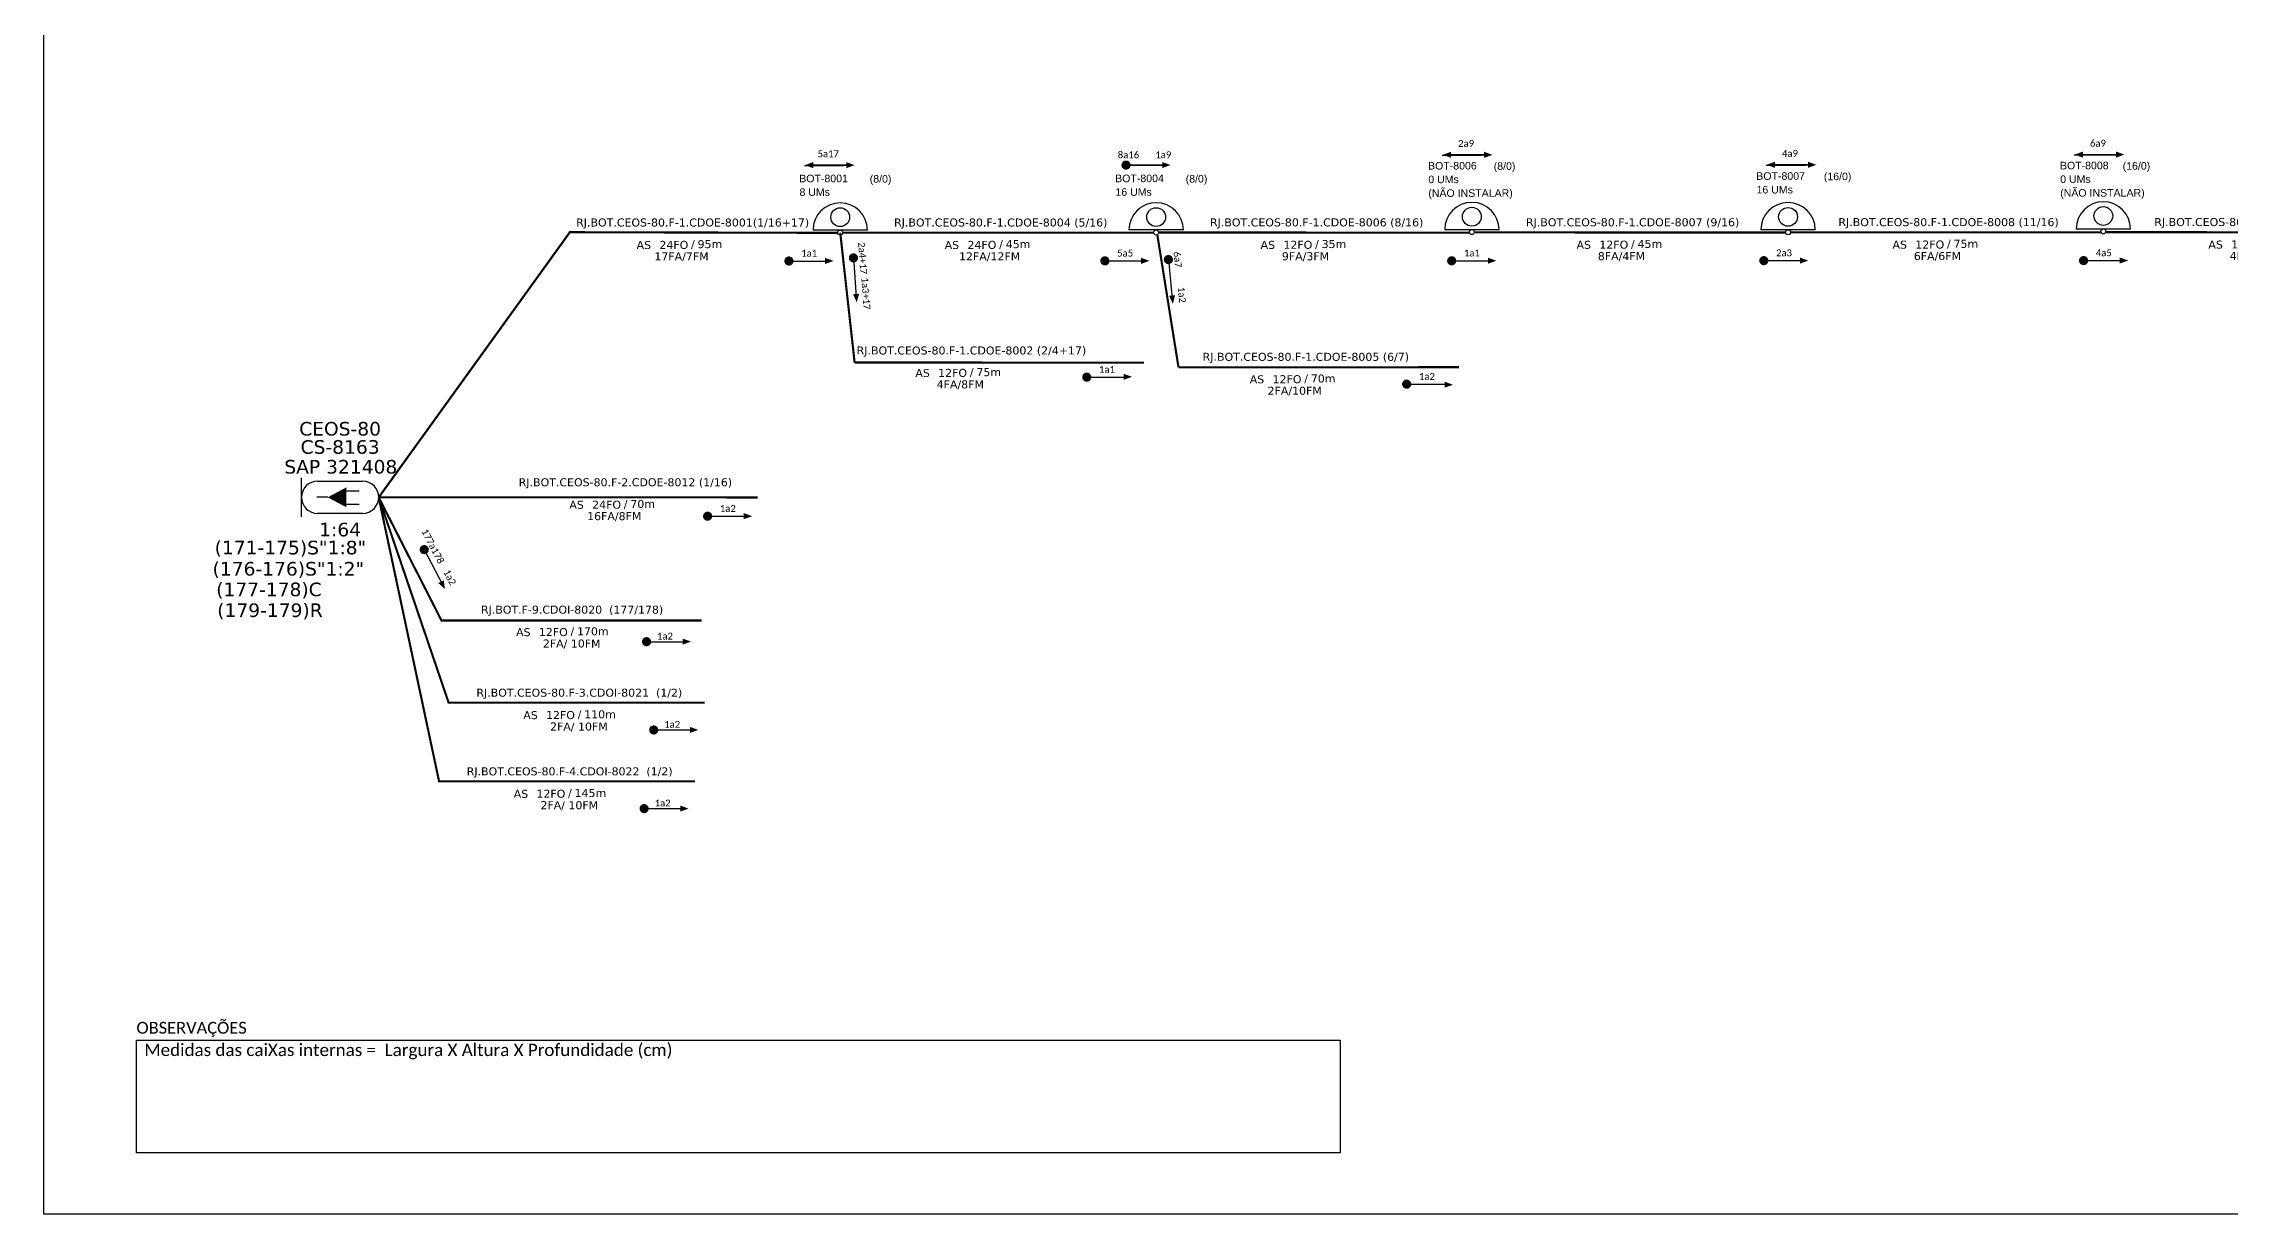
# Model space of a CAD drawing. Extents: x 0 to 841, y 0 to 594.
# Drawn here: x 0 to 555, y 0 to 297 of the extents above; entities that cross this region are included whole.
import ezdxf
from ezdxf.enums import TextEntityAlignment as Align

# ---------------------------------------------------------------- set-up
doc = ezdxf.new("R2010")
doc.units = 0
for name, color, linetype, lineweight in [("20.0-LEGENDA DOS CDO'S", 1, 'Continuous', 0), ('20.1-CDO_INTERIOR', 1, 'Continuous', 0), ('20.2-CDO_POSTE', 1, 'Continuous', 5), ('40.1-ETIQUETAS', 1, 'Continuous', 20)]:
    doc.layers.add(name, color=color, linetype=linetype, lineweight=lineweight)
for name, color, linetype in [('20.4-CEOS', 1, 'Continuous'), ('CAP a instalar', 1, 'Continuous'), ('CD a instalar', 1, 'Continuous'), ('label_cabos', 7, 'Continuous'), ('SETA', 7, 'Continuous'), ('texto', 255, 'Continuous')]:
    doc.layers.add(name, color=color, linetype=linetype)
doc.styles.add('ARIAL', font='arial.ttf')
doc.styles.add('siredit', font='verdana.ttf')
doc.styles.add('WMF-Calibri0', font='calibri.ttf')
doc.linetypes.add('FENCELINE1', pattern='A,0.25,-0.1,[133,ltypeshp.shx,S=0.1,R=0,X=-0.1,Y=0],-0.1,1', length=1.45)

# ---------------------------------------------------------------- blocks, each defined once
blk = doc.blocks.new('CDOI NI')
at = {"layer": 'CAP a instalar', "color": 252, "linetype": 'Continuous'}
blk.add_lwpolyline([(34185.32, 58977.88), (34198.4, 58977.88)], dxfattribs=at)
for centre, radius in [((34191.86, 58980.99), 2.26), ((34191.86, 58977.28), 0.606)]:
    blk.add_circle(centre, radius, dxfattribs=at)
blk.add_arc((34191.86, 58977.88), 6.54, 360, 180, dxfattribs=at)
blk = doc.blocks.new('*U130')
at = {"layer": '20.4-CEOS', "color": 7, "style": 'siredit'}
for tag, p in [('FIBRAS_SPLITTER', (0, 0)), ('FIBRAS_TOP_C', (0, -4.13)), ('RESERVA_FINAIS', (0, -5.46))]:
    blk.add_attdef(tag, p, '', height=1.01, dxfattribs=at)
for tag, p, flags in [('ID_ATIVIDADE', (0, -6.77), 3), ('FATOR', (0, -8.09), 1), ('QTDE', (0, -9.4), 1), ('FID', (0, -10.71), 1)]:
    blk.add_attdef(tag, p, '', height=1.01, dxfattribs=dict(at, flags=flags))
blk = doc.blocks.new('*U132')
at = {"layer": '20.4-CEOS', "color": 7, "style": 'siredit'}
blk.add_attdef('FIBRAS_SPLITTER', (0, 0), '', height=1.01, dxfattribs=at)
for tag, p, flags in [('ID_ATIVIDADE', (0, -1.48), 3), ('QTDE', (0, -4.11), 1), ('FATOR', (0, -2.79), 1), ('FID', (0, -5.42), 1)]:
    blk.add_attdef(tag, p, '', height=1.01, dxfattribs=dict(at, flags=flags))
blk = doc.blocks.new('ETIQUETA_RS5F')
at = {"layer": '40.1-ETIQUETAS', "color": 0, "style": 'siredit'}
blk.add_text('/', height=1.5, dxfattribs=at).set_placement((1.58, -1.95), align=Align.MIDDLE_RIGHT)
for tag, p in [('ETIQUETA_R_PRIMARIA', (1.21, 4.1)), ('ETIQUETA_R_SECUNDARIA', (1.21, 2.1)), ('F_ATIVAS/F_MORTAS', (1.14, -4.24))]:
    blk.add_attdef(tag, text='', height=1.5, dxfattribs=at).set_placement(p, align=Align.MIDDLE_CENTER)
for tag, p in [('TIPO_CABO', (-6.58, -2.12)), ('CAP_CABO', (0.4, -2.09))]:
    blk.add_attdef(tag, text='', height=1.5, dxfattribs=at).set_placement(p, align=Align.MIDDLE_RIGHT)
blk.add_attdef('METROS', text='', height=1.5, dxfattribs=at).set_placement((2.14, -1.95), align=Align.MIDDLE_LEFT)
for tag, p in [('FUSÃO_1', (0.85, -8.39)), ('FUSÃO_2', (0.85, -10.6)), ('FUSÃO_3', (0.85, -12.93)), ('FUSÃO_4', (0.85, -15.14)), ('FUSÃO_5', (0.85, -17.16))]:
    blk.add_attdef(tag, text='', height=1.5, dxfattribs=at).set_placement(p, align=Align.CENTER)
blk = doc.blocks.new('CDOE-TEXTO PADRÃO')
at = {"layer": "20.0-LEGENDA DOS CDO'S", "color": 0, "style": 'ARIAL'}
for tag, p in [('CDO_N', (0.49, 7.39)), ('CORDOALHA', (0.5, 4.33)), ('SAP', (0.51, 1.67)), ('SPLITER_1', (0.59, -0.91)), ('SPLITER_2', (0.6, -3.55)), ('(XX-XX_F)S', (0.54, -8.29)), ('(XX-XX_L)S', (0.55, -10.83)), ('UMS', (0.55, -13.15))]:
    blk.add_attdef(tag, p, '', height=1.7, rotation=0.118, dxfattribs=at)
blk.add_attdef('FIBRAS_UTILIZADAS', text='', height=1.7, rotation=0.118, dxfattribs=at).set_placement((19.77, 7.43), align=Align.CENTER)

msp = doc.modelspace()

# ---------------------------------------------------------------- linework, layer by layer
msp.add_lwpolyline([(0, 594), (841, 594), (841, 0), (0, 0)], close=True)
at = {"color": 7, "const_width": 1.16, "elevation": 1.16}
for points in [[(274.13, 266.21, 1), (275.29, 266.21, 1)], [(188.58, 241.87, 1), (189.74, 241.87, 1)], [(205.48, 243.23, 1), (205.56, 242.07, 1)], [(268.77, 241.9, 1), (269.93, 241.9, 1)], [(285.4, 242.81, 1), (285.52, 241.66, 1)], [(436.01, 241.96, 1), (437.17, 241.96, 1)], [(264.16, 212.39, 1), (265.32, 212.39, 1)], [(345.36, 210.61, 1), (346.52, 210.61, 1)]]:
    msp.add_lwpolyline(points, format="xyb", close=True, dxfattribs=at)
at = {"const_width": 1.16, "elevation": 1.16}
for points in [[(356.79, 241.93, 1), (357.95, 241.93, 1)], [(517.17, 241.98, 1), (518.33, 241.98, 1)], [(167.93, 177.12, 1), (169.09, 177.12, 1)], [(96.32, 169.15, 1), (96.86, 168.12, 1)], [(152.43, 145.28, 1), (153.59, 145.28, 1)], [(154.26, 122.88, 1), (155.41, 122.88, 1)], [(151.82, 102.92, 1), (152.98, 102.92, 1)]]:
    msp.add_lwpolyline(points, format="xyb", close=True, dxfattribs=at)
at = {"color": 0}
msp.add_lwpolyline([(23.56, 44.2), (329.09, 44.2), (329.09, 15.6), (23.56, 15.6)], close=True, dxfattribs=at)
at = {"layer": '20.4-CEOS', "color": 7}
for p, q in [((69.52, 185.98, 1.16), (80.95, 185.98, 1.16)), ((80.95, 177.83, 1.16), (69.52, 177.83, 1.16))]:
    msp.add_line(p, q, dxfattribs=at)
at = {"layer": '20.4-CEOS', "color": 7, "elevation": 1.16}
for points in [[(65.44, 177), (65.44, 186.82)], [(76.59, 183.53), (80.06, 183.53)], [(72.08, 181.91), (69.33, 181.91)], [(76.59, 180.14), (80.06, 180.14)]]:
    msp.add_lwpolyline(points, dxfattribs=at)
msp.add_lwpolyline([(72.08, 181.91, 0, 5.03, 0), (76.8, 181.91, 5.03, 5.03, 0)], format="xyseb", dxfattribs=at)
at = {"layer": '20.4-CEOS', "color": 7}
for centre, start, end in [((69.52, 181.91, 1.16), 90, 270), ((80.95, 181.91, 1.16), 270, 90)]:
    msp.add_arc(centre, 4.08, start, end, dxfattribs=at)
at = {"layer": 'CAP a instalar', "color": 7, "linetype": 'FENCELINE1', "ltscale": 5, "const_width": 0.542, "elevation": 1.16}
for points in [[(85.02, 181.89), (133.55, 249.18), (201.53, 249.01)], [(202.17, 249.07), (205.82, 216.11)], [(202.81, 249.07), (281.72, 249.04)], [(282.65, 248.53), (288.03, 214.9)], [(283, 249.1), (361.91, 249.07)], [(363.19, 249.13), (442.1, 249.1)], [(443.38, 249.15), (522.3, 249.13)], [(523.57, 249.18), (602.49, 249.15)], [(205.82, 216.11), (279.28, 216.09)], [(288.03, 214.9), (359.21, 214.92)], [(85.02, 181.91), (181.22, 181.88)]]:
    msp.add_lwpolyline(points, dxfattribs=at)
at = {"layer": 'CD a instalar', "color": 8, "linetype": 'FENCELINE1', "ltscale": 5, "const_width": 0.542, "elevation": 1.16}
for points in [[(167.02, 150.65), (100.97, 150.65), (85.02, 181.91)], [(167.76, 129.8), (102.78, 129.8), (85.02, 181.91)], [(165.32, 109.84), (100.35, 109.84), (85.02, 181.91)]]:
    msp.add_lwpolyline(points, dxfattribs=at)
at = {"layer": 'label_cabos', "color": 7}
for p, q in [((209.07, 249.71, 1.16), (195.26, 249.71, 1.16)), ((289.26, 249.74, 1.16), (275.45, 249.74, 1.16)), ((449.64, 249.79, 1.16), (435.83, 249.79, 1.16))]:
    msp.add_line(p, q, dxfattribs=at)
for centre, radius in [((202.17, 252.99, 1.16), 2.38), ((282.36, 253.02, 1.16), 2.38), ((442.74, 253.07, 1.16), 2.38), ((202.17, 249.07, 1.16), 0.639), ((282.36, 249.1, 1.16), 0.639), ((442.74, 249.15, 1.16), 0.639)]:
    msp.add_circle(centre, radius, dxfattribs=at)
for centre in [(202.17, 249.71, 1.16), (282.36, 249.74, 1.16), (442.74, 249.79, 1.16)]:
    msp.add_arc(centre, 6.91, 0, 180, dxfattribs=at)
at = {"layer": 'SETA', "elevation": 1.16}
for points in [[(354.97, 268.73), (364.95, 268.73)], [(356.42, 268.79), (366.4, 268.79)], [(366.4, 268.79), (356.42, 268.79)], [(515.35, 268.79), (525.33, 268.79)], [(516.8, 268.85), (526.78, 268.85)], [(526.78, 268.85), (516.8, 268.85)], [(357.37, 241.93), (367.35, 241.93)], [(517.75, 241.98), (527.73, 241.98)], [(168.51, 177.12), (178.49, 177.12)], [(96.59, 168.64), (101.21, 159.79)], [(153.01, 145.28), (162.97, 145.28)], [(154.84, 122.88), (164.8, 122.88)], [(152.4, 102.92), (162.36, 102.92)]]:
    msp.add_lwpolyline(points, dxfattribs=at)
at = {"layer": 'SETA', "color": 7, "elevation": 1.16}
for points in [[(193.07, 266.12), (203.05, 266.12)], [(194.52, 266.18), (204.5, 266.18)], [(204.5, 266.18), (194.52, 266.18)], [(274.71, 266.21), (284.69, 266.21)], [(284.69, 266.21), (274.71, 266.21)], [(274.71, 266.21), (284.69, 266.21)], [(437.17, 266.2), (447.15, 266.2)], [(438.61, 266.26), (448.59, 266.26)], [(448.59, 266.26), (438.61, 266.26)], [(189.16, 241.87), (199.14, 241.87)], [(205.52, 242.65), (206.24, 232.7)], [(269.35, 241.9), (279.33, 241.9)], [(285.46, 242.24), (286.46, 232.31)], [(436.59, 241.96), (446.57, 241.96)], [(264.74, 212.39), (274.72, 212.39)], [(345.94, 210.61), (355.92, 210.61)]]:
    msp.add_lwpolyline(points, dxfattribs=at)
at = {"layer": 'SETA'}
for points in [[(195.32, 266.97, 1.16), (193.19, 266.19, 1.16), (195.32, 265.42, 1.16)], [(357.22, 269.58, 1.16), (355.09, 268.81, 1.16), (357.22, 268.04, 1.16)], [(365.6, 269.58, 1.16), (367.72, 268.81, 1.16), (365.6, 268.04, 1.16)], [(517.6, 269.64, 1.16), (515.47, 268.87, 1.16), (517.6, 268.09, 1.16)], [(525.98, 269.64, 1.16), (528.11, 268.87, 1.16), (525.98, 268.09, 1.16)], [(366.55, 242.72, 1.16), (368.68, 241.94, 1.16), (366.55, 241.17, 1.16)], [(526.93, 242.77, 1.16), (529.06, 242, 1.16), (526.93, 241.22, 1.16)], [(355.57, 211.25, 1.16), (357.7, 210.48, 1.16), (355.57, 209.71, 1.16)], [(177.69, 177.91, 1.16), (179.82, 177.13, 1.16), (177.69, 176.36, 1.16)], [(101.54, 160.87, 1.16), (101.83, 158.62, 1.16), (100.16, 160.15, 1.16)], [(162.17, 146.07, 1.16), (164.29, 145.3, 1.16), (162.17, 144.52, 1.16)], [(164, 123.67, 1.16), (166.12, 122.9, 1.16), (164, 122.12, 1.16)], [(161.56, 103.71, 1.16), (163.68, 102.93, 1.16), (161.56, 102.16, 1.16)]]:
    msp.add_solid(points, dxfattribs=at)
at = {"layer": 'SETA', "color": 7}
for points in [[(203.7, 266.97, 1.16), (205.82, 266.19, 1.16), (203.7, 265.42, 1.16)], [(283.89, 266.99, 1.16), (286.01, 266.22, 1.16), (283.89, 265.45, 1.16)], [(283.89, 266.99, 1.16), (286.01, 266.22, 1.16), (283.89, 265.45, 1.16)], [(439.41, 267.05, 1.16), (437.29, 266.28, 1.16), (439.41, 265.5, 1.16)], [(447.79, 267.05, 1.16), (449.92, 266.28, 1.16), (447.79, 265.5, 1.16)], [(198.34, 242.66, 1.16), (200.47, 241.89, 1.16), (198.34, 241.11, 1.16)], [(278.53, 242.69, 1.16), (280.66, 241.91, 1.16), (278.53, 241.14, 1.16)], [(445.77, 242.74, 1.16), (447.89, 241.97, 1.16), (445.77, 241.2, 1.16)], [(206.97, 233.56, 1.16), (206.35, 231.38, 1.16), (205.43, 233.44, 1.16)], [(287.17, 233.18, 1.16), (286.61, 230.99, 1.16), (285.63, 233.03, 1.16)], [(274.08, 213.26), (276.21, 212.49), (274.08, 211.71)]]:
    msp.add_solid(points, dxfattribs=at)

# ---------------------------------------------------------------- block references
at = {"layer": '20.2-CDO_POSTE', "color": 252}
ref = msp.add_blockref('CDOE-TEXTO PADRÃO', (359.6, 252.23, 1.16), dxfattribs=dict(at, xscale=1.128372682066305, yscale=1.128372682066305, zscale=1.128372682066305))
ref.add_attrib('CDO_N', 'BOT-8006', (351.37, 265.07, 1.16), dxfattribs={"layer": "20.0-LEGENDA DOS CDO'S", "color": 0, "height": 1.918, "rotation": 0.118, "style": 'ARIAL'})
ref.add_attrib('CORDOALHA', '0 UMs', (351.44, 261.62, 1.16), dxfattribs={"layer": '20.1-CDO_INTERIOR', "color": 0, "height": 1.918, "rotation": 0.118, "style": 'ARIAL'})
ref.add_attrib('SAP', '(NÃO INSTALAR)', (351.44, 258.13, 1.16), dxfattribs={"layer": "20.0-LEGENDA DOS CDO'S", "color": 0, "height": 1.9181, "rotation": 0.118, "style": 'ARIAL'})
ref.add_attrib('FIBRAS_UTILIZADAS', '       (8/0)', dxfattribs={"layer": "20.0-LEGENDA DOS CDO'S", "color": 0, "height": 1.9181, "rotation": 0.118, "style": 'ARIAL'}).set_placement((368.19, 264.99, 1.16), align=Align.CENTER)
ref = msp.add_blockref('CDOE-TEXTO PADRÃO', (519.98, 252.28, 1.16), dxfattribs=dict(at, xscale=1.128372682066305, yscale=1.128372682066305, zscale=1.128372682066305))
ref.add_attrib('CDO_N', 'BOT-8008', (511.75, 265.13, 1.16), dxfattribs={"layer": "20.0-LEGENDA DOS CDO'S", "color": 0, "height": 1.918, "rotation": 0.118, "style": 'ARIAL'})
ref.add_attrib('CORDOALHA', '0 UMs', (511.82, 261.67, 1.16), dxfattribs={"layer": '20.1-CDO_INTERIOR', "color": 0, "height": 1.918, "rotation": 0.118, "style": 'ARIAL'})
ref.add_attrib('SAP', '(NÃO INSTALAR)', (511.82, 258.19, 1.16), dxfattribs={"layer": "20.0-LEGENDA DOS CDO'S", "color": 0, "height": 1.9181, "rotation": 0.118, "style": 'ARIAL'})
ref.add_attrib('FIBRAS_UTILIZADAS', '       (16/0)', dxfattribs={"layer": "20.0-LEGENDA DOS CDO'S", "color": 0, "height": 1.9181, "rotation": 0.118, "style": 'ARIAL'}).set_placement((528.57, 265.04, 1.16), align=Align.CENTER)
at = {"layer": '20.2-CDO_POSTE', "color": 7}
ref = msp.add_blockref('CDOE-TEXTO PADRÃO', (199.99, 248.99, 1.16), dxfattribs=dict(at, xscale=1.128372682066305, yscale=1.128372682066305, zscale=1.128372682066305))
ref.add_attrib('CDO_N', 'BOT-8001', (191.76, 261.84, 1.16), dxfattribs={"layer": "20.0-LEGENDA DOS CDO'S", "color": 0, "height": 1.918, "rotation": 0.118, "style": 'ARIAL'})
ref.add_attrib('CORDOALHA', '8 UMs', (191.83, 258.38, 1.16), dxfattribs={"layer": '20.1-CDO_INTERIOR', "color": 0, "height": 1.918, "rotation": 0.118, "style": 'ARIAL'})
ref.add_attrib('FIBRAS_UTILIZADAS', '       (8/0)', dxfattribs={"layer": "20.0-LEGENDA DOS CDO'S", "color": 0, "height": 1.9181, "rotation": 0.118, "style": 'ARIAL'}).set_placement((209.81, 261.75, 1.16), align=Align.CENTER)
ref = msp.add_blockref('CDOE-TEXTO PADRÃO', (280.19, 249.02, 1.16), dxfattribs=dict(at, xscale=1.128372682066305, yscale=1.128372682066305, zscale=1.128372682066305))
ref.add_attrib('CDO_N', 'BOT-8004', (271.95, 261.86, 1.16), dxfattribs={"layer": "20.0-LEGENDA DOS CDO'S", "color": 0, "height": 1.918, "rotation": 0.118, "style": 'ARIAL'})
ref.add_attrib('CORDOALHA', '16 UMs', (272.02, 258.41, 1.16), dxfattribs={"layer": '20.1-CDO_INTERIOR', "color": 0, "height": 1.918, "rotation": 0.118, "style": 'ARIAL'})
ref.add_attrib('FIBRAS_UTILIZADAS', '       (8/0)', dxfattribs={"layer": "20.0-LEGENDA DOS CDO'S", "color": 0, "height": 1.9181, "rotation": 0.118, "style": 'ARIAL'}).set_placement((290, 261.78, 1.16), align=Align.CENTER)
ref = msp.add_blockref('CDOE-TEXTO PADRÃO', (442.92, 249.61, 1.16), dxfattribs=dict(at, xscale=1.128372682066305, yscale=1.128372682066305, zscale=1.128372682066305))
ref.add_attrib('CDO_N', 'BOT-8007', (434.68, 262.46, 1.16), dxfattribs={"layer": "20.0-LEGENDA DOS CDO'S", "color": 0, "height": 1.918, "rotation": 0.118, "style": 'ARIAL'})
ref.add_attrib('CORDOALHA', '16 UMs', (434.75, 259, 1.16), dxfattribs={"layer": '20.1-CDO_INTERIOR', "color": 0, "height": 1.918, "rotation": 0.118, "style": 'ARIAL'})
ref.add_attrib('FIBRAS_UTILIZADAS', '       (16/0)', dxfattribs={"layer": "20.0-LEGENDA DOS CDO'S", "color": 0, "height": 1.9181, "rotation": 0.118, "style": 'ARIAL'}).set_placement((452.73, 262.37, 1.16), align=Align.CENTER)
at = {"layer": '20.4-CEOS', "color": 0, "lineweight": 0}
ref = msp.add_blockref('*U130', (43.38, 167.44, 1.16), dxfattribs=dict(at, xscale=3.419311147712147, yscale=3.419311147712147, zscale=3.419311147712147))
ref.add_attrib('FIBRAS_SPLITTER', '(171-175)S"1:8"', (43.38, 167.44, 1.16), dxfattribs={"color": 7, "height": 3.4524, "style": 'siredit'})
ref.add_attrib('FIBRAS_TOP_C', '(177-178)C', (43.78, 156.82, 1.16), dxfattribs={"color": 7, "height": 3.452, "style": 'siredit'})
ref.add_attrib('RESERVA_FINAIS', '(179-179)R', (44.04, 151.54, 1.16), dxfattribs={"color": 7, "height": 3.452, "style": 'siredit'})
at = {"layer": '20.4-CEOS', "color": 0, "lineweight": 0, "xscale": 3.419311147712147, "yscale": 3.419311147712147, "zscale": 3.419311147712147}
msp.add_blockref('*U132', (42.85, 162.06, 1.16), dxfattribs=at).add_auto_attribs({'FIBRAS_SPLITTER': '(176-176)S"1:2"'})
at = {"layer": '40.1-ETIQUETAS', "color": 7}
ref = msp.add_blockref('ETIQUETA_RS5F', (163.11, 248.8, 1.16), dxfattribs=dict(at, xscale=1.354047197079529, yscale=1.354047197079529, zscale=1.354047197079529))
ref.add_attrib('ETIQUETA_R_SECUNDARIA', 'RJ.BOT.CEOS-80.F-1.CDOE-8001(1/16+17)', dxfattribs={"color": 0, "height": 2.0311, "style": 'siredit'}).set_placement((164.71, 251.64, 1.16), align=Align.MIDDLE_CENTER)
ref.add_attrib('TIPO_CABO', 'AS', dxfattribs={"color": 0, "height": 2.031, "style": 'siredit'}).set_placement((154.15, 245.93, 1.16), align=Align.MIDDLE_RIGHT)
ref.add_attrib('CAP_CABO', '24FO', dxfattribs={"color": 0, "height": 2.031, "style": 'siredit'}).set_placement((163.61, 245.96, 1.16), align=Align.MIDDLE_RIGHT)
ref.add_attrib('METROS', '95m', dxfattribs={"color": 0, "height": 2.031, "style": 'siredit'}).set_placement((165.97, 246.15, 1.16), align=Align.MIDDLE_LEFT)
ref.add_attrib('F_ATIVAS/F_MORTAS', '17FA/7FM', dxfattribs={"color": 0, "height": 2.031, "style": 'siredit'}).set_placement((161.88, 243.05, 1.16), align=Align.MIDDLE_CENTER)
ref = msp.add_blockref('ETIQUETA_RS5F', (241.31, 248.8, 1.16), dxfattribs=dict(at, xscale=1.354047197079529, yscale=1.354047197079529, zscale=1.354047197079529))
ref.add_attrib('ETIQUETA_R_SECUNDARIA', 'RJ.BOT.CEOS-80.F-1.CDOE-8004 (5/16)', dxfattribs={"color": 0, "height": 2.0311, "style": 'siredit'}).set_placement((242.91, 251.64, 1.16), align=Align.MIDDLE_CENTER)
ref.add_attrib('TIPO_CABO', 'AS', dxfattribs={"color": 0, "height": 2.031, "style": 'siredit'}).set_placement((232.35, 245.93, 1.16), align=Align.MIDDLE_RIGHT)
ref.add_attrib('CAP_CABO', '24FO', dxfattribs={"color": 0, "height": 2.031, "style": 'siredit'}).set_placement((241.8, 245.96, 1.16), align=Align.MIDDLE_RIGHT)
ref.add_attrib('METROS', '45m', dxfattribs={"color": 0, "height": 2.031, "style": 'siredit'}).set_placement((244.17, 246.15, 1.16), align=Align.MIDDLE_LEFT)
ref.add_attrib('F_ATIVAS/F_MORTAS', '12FA/12FM', dxfattribs={"color": 0, "height": 2.031, "style": 'siredit'}).set_placement((240.08, 243.05, 1.16), align=Align.MIDDLE_CENTER)
ref = msp.add_blockref('ETIQUETA_RS5F', (321.5, 248.82, 1.16), dxfattribs=dict(at, xscale=1.354047197079529, yscale=1.354047197079529, zscale=1.354047197079529))
ref.add_attrib('ETIQUETA_R_SECUNDARIA', 'RJ.BOT.CEOS-80.F-1.CDOE-8006 (8/16)', dxfattribs={"color": 0, "height": 2.0311, "style": 'siredit'}).set_placement((323.1, 251.67, 1.16), align=Align.MIDDLE_CENTER)
ref.add_attrib('TIPO_CABO', 'AS', dxfattribs={"color": 0, "height": 2.031, "style": 'siredit'}).set_placement((312.54, 245.96, 1.16), align=Align.MIDDLE_RIGHT)
ref.add_attrib('CAP_CABO', '12FO', dxfattribs={"color": 0, "height": 2.031, "style": 'siredit'}).set_placement((322, 245.99, 1.16), align=Align.MIDDLE_RIGHT)
ref.add_attrib('METROS', '35m', dxfattribs={"color": 0, "height": 2.031, "style": 'siredit'}).set_placement((324.36, 246.18, 1.16), align=Align.MIDDLE_LEFT)
ref.add_attrib('F_ATIVAS/F_MORTAS', '9FA/3FM', dxfattribs={"color": 0, "height": 2.031, "style": 'siredit'}).set_placement((320.27, 243.08, 1.16), align=Align.MIDDLE_CENTER)
ref = msp.add_blockref('ETIQUETA_RS5F', (401.69, 248.85, 1.16), dxfattribs=dict(at, xscale=1.354047197079529, yscale=1.354047197079529, zscale=1.354047197079529))
ref.add_attrib('ETIQUETA_R_SECUNDARIA', 'RJ.BOT.CEOS-80.F-1.CDOE-8007 (9/16)', dxfattribs={"color": 0, "height": 2.0311, "style": 'siredit'}).set_placement((403.29, 251.7, 1.16), align=Align.MIDDLE_CENTER)
ref.add_attrib('TIPO_CABO', 'AS', dxfattribs={"color": 0, "height": 2.031, "style": 'siredit'}).set_placement((392.73, 245.99, 1.16), align=Align.MIDDLE_RIGHT)
ref.add_attrib('CAP_CABO', '12FO', dxfattribs={"color": 0, "height": 2.031, "style": 'siredit'}).set_placement((402.19, 246.02, 1.16), align=Align.MIDDLE_RIGHT)
ref.add_attrib('METROS', '45m', dxfattribs={"color": 0, "height": 2.031, "style": 'siredit'}).set_placement((404.55, 246.21, 1.16), align=Align.MIDDLE_LEFT)
ref.add_attrib('F_ATIVAS/F_MORTAS', '8FA/4FM', dxfattribs={"color": 0, "height": 2.031, "style": 'siredit'}).set_placement((400.46, 243.1, 1.16), align=Align.MIDDLE_CENTER)
ref = msp.add_blockref('ETIQUETA_RS5F', (481.88, 248.88, 1.16), dxfattribs=dict(at, xscale=1.354047197079529, yscale=1.354047197079529, zscale=1.354047197079529))
ref.add_attrib('ETIQUETA_R_SECUNDARIA', 'RJ.BOT.CEOS-80.F-1.CDOE-8008 (11/16)', dxfattribs={"color": 0, "height": 2.0311, "style": 'siredit'}).set_placement((483.48, 251.73, 1.16), align=Align.MIDDLE_CENTER)
ref.add_attrib('TIPO_CABO', 'AS', dxfattribs={"color": 0, "height": 2.031, "style": 'siredit'}).set_placement((472.92, 246.02, 1.16), align=Align.MIDDLE_RIGHT)
ref.add_attrib('CAP_CABO', '12FO', dxfattribs={"color": 0, "height": 2.031, "style": 'siredit'}).set_placement((482.38, 246.05, 1.16), align=Align.MIDDLE_RIGHT)
ref.add_attrib('METROS', '75m', dxfattribs={"color": 0, "height": 2.031, "style": 'siredit'}).set_placement((484.74, 246.23, 1.16), align=Align.MIDDLE_LEFT)
ref.add_attrib('F_ATIVAS/F_MORTAS', '6FA/6FM', dxfattribs={"color": 0, "height": 2.031, "style": 'siredit'}).set_placement((480.65, 243.13, 1.16), align=Align.MIDDLE_CENTER)
ref = msp.add_blockref('ETIQUETA_RS5F', (562.07, 248.91, 1.16), dxfattribs=dict(at, xscale=1.354047197079529, yscale=1.354047197079529, zscale=1.354047197079529))
ref.add_attrib('ETIQUETA_R_SECUNDARIA', 'RJ.BOT.CEOS-80.F-1.CDOE-8009 (13/16)', dxfattribs={"color": 0, "height": 2.0311, "style": 'siredit'}).set_placement((563.67, 251.76, 1.16), align=Align.MIDDLE_CENTER)
ref.add_attrib('TIPO_CABO', 'AS', dxfattribs={"color": 0, "height": 2.031, "style": 'siredit'}).set_placement((553.11, 246.04, 1.16), align=Align.MIDDLE_RIGHT)
ref.add_attrib('CAP_CABO', '12FO', dxfattribs={"color": 0, "height": 2.031, "style": 'siredit'}).set_placement((562.57, 246.07, 1.16), align=Align.MIDDLE_RIGHT)
ref.add_attrib('METROS', '40m', dxfattribs={"color": 0, "height": 2.031, "style": 'siredit'}).set_placement((564.93, 246.26, 1.16), align=Align.MIDDLE_LEFT)
ref.add_attrib('F_ATIVAS/F_MORTAS', '4FA/8FM', dxfattribs={"color": 0, "height": 2.031, "style": 'siredit'}).set_placement((560.84, 243.16, 1.16), align=Align.MIDDLE_CENTER)
ref = msp.add_blockref('ETIQUETA_RS5F', (233.87, 216.32, 1.16), dxfattribs=dict(at, xscale=1.354047197079529, yscale=1.354047197079529, zscale=1.354047197079529))
ref.add_attrib('ETIQUETA_R_SECUNDARIA', 'RJ.BOT.CEOS-80.F-1.CDOE-8002 (2/4+17)', dxfattribs={"color": 0, "height": 2.0311, "style": 'siredit'}).set_placement((235.47, 219.17, 1.16), align=Align.MIDDLE_CENTER)
ref.add_attrib('TIPO_CABO', 'AS', dxfattribs={"color": 0, "height": 2.031, "style": 'siredit'}).set_placement((224.91, 213.46, 1.16), align=Align.MIDDLE_RIGHT)
ref.add_attrib('CAP_CABO', '12FO', dxfattribs={"color": 0, "height": 2.031, "style": 'siredit'}).set_placement((234.36, 213.49, 1.16), align=Align.MIDDLE_RIGHT)
ref.add_attrib('METROS', '75m', dxfattribs={"color": 0, "height": 2.031, "style": 'siredit'}).set_placement((236.73, 213.67, 1.16), align=Align.MIDDLE_LEFT)
ref.add_attrib('F_ATIVAS/F_MORTAS', '4FA/8FM', dxfattribs={"color": 0, "height": 2.031, "style": 'siredit'}).set_placement((232.64, 210.57, 1.16), align=Align.MIDDLE_CENTER)
ref = msp.add_blockref('ETIQUETA_RS5F', (318.75, 214.71, 1.16), dxfattribs=dict(at, xscale=1.354047197079529, yscale=1.354047197079529, zscale=1.354047197079529))
ref.add_attrib('ETIQUETA_R_SECUNDARIA', 'RJ.BOT.CEOS-80.F-1.CDOE-8005 (6/7)', dxfattribs={"color": 0, "height": 2.0311, "style": 'siredit'}).set_placement((320.35, 217.56, 1.16), align=Align.MIDDLE_CENTER)
ref.add_attrib('TIPO_CABO', 'AS', dxfattribs={"color": 0, "height": 2.031, "style": 'siredit'}).set_placement((309.79, 211.85, 1.16), align=Align.MIDDLE_RIGHT)
ref.add_attrib('CAP_CABO', '12FO', dxfattribs={"color": 0, "height": 2.031, "style": 'siredit'}).set_placement((319.24, 211.88, 1.16), align=Align.MIDDLE_RIGHT)
ref.add_attrib('METROS', '70m', dxfattribs={"color": 0, "height": 2.031, "style": 'siredit'}).set_placement((321.61, 212.06, 1.16), align=Align.MIDDLE_LEFT)
ref.add_attrib('F_ATIVAS/F_MORTAS', '2FA/10FM', dxfattribs={"color": 0, "height": 2.031, "style": 'siredit'}).set_placement((317.52, 208.96, 1.16), align=Align.MIDDLE_CENTER)
ref = msp.add_blockref('ETIQUETA_RS5F', (146.04, 182.88, 1.16), dxfattribs=dict(at, xscale=1.354047197079529, yscale=1.354047197079529, zscale=1.354047197079529))
ref.add_attrib('ETIQUETA_R_SECUNDARIA', 'RJ.BOT.CEOS-80.F-2.CDOE-8012 (1/16)', dxfattribs={"color": 0, "height": 2.0311, "style": 'siredit'}).set_placement((147.64, 185.73, 1.16), align=Align.MIDDLE_CENTER)
ref.add_attrib('TIPO_CABO', 'AS', dxfattribs={"color": 0, "height": 2.031, "style": 'siredit'}).set_placement((137.08, 180.02, 1.16), align=Align.MIDDLE_RIGHT)
ref.add_attrib('CAP_CABO', '24FO', dxfattribs={"color": 0, "height": 2.031, "style": 'siredit'}).set_placement((146.54, 180.05, 1.16), align=Align.MIDDLE_RIGHT)
ref.add_attrib('METROS', '70m', dxfattribs={"color": 0, "height": 2.031, "style": 'siredit'}).set_placement((148.9, 180.23, 1.16), align=Align.MIDDLE_LEFT)
ref.add_attrib('F_ATIVAS/F_MORTAS', '16FA/8FM', dxfattribs={"color": 0, "height": 2.031, "style": 'siredit'}).set_placement((144.81, 177.13, 1.16), align=Align.MIDDLE_CENTER)
at = {"layer": 'CAP a instalar', "linetype": 'FENCELINE1', "xscale": 1.055342946824736, "yscale": 1.055342946824736, "zscale": 1.055342946824736}
for p in [(-35721.65, -61992.06, 1.16), (-35561.37, -61991.88, 1.16)]:
    msp.add_blockref('CDOI NI', p, dxfattribs=at)
at = {"layer": 'CD a instalar', "color": 252, "linetype": 'FENCELINE1', "ltscale": 5}
ref = msp.add_blockref('ETIQUETA_RS5F', (132.51, 150.56, 1.16), dxfattribs=dict(at, xscale=1.351791018798559, yscale=1.351791018798559, zscale=1.351791018798559))
ref.add_attrib('ETIQUETA_R_SECUNDARIA', 'RJ.BOT.F-9.CDOI-8020  (177/178)', dxfattribs={"layer": '40.1-ETIQUETAS', "color": 0, "height": 2.0277, "style": 'siredit'}).set_placement((134.11, 153.41, 1.16), align=Align.MIDDLE_CENTER)
ref.add_attrib('TIPO_CABO', 'AS', dxfattribs={"layer": '40.1-ETIQUETAS', "color": 0, "height": 2.028, "style": 'siredit'}).set_placement((123.57, 147.7, 1.16), align=Align.MIDDLE_RIGHT)
ref.add_attrib('CAP_CABO', '12FO', dxfattribs={"layer": '40.1-ETIQUETAS', "color": 0, "height": 2.028, "style": 'siredit'}).set_placement((133.01, 147.73, 1.16), align=Align.MIDDLE_RIGHT)
ref.add_attrib('METROS', '170m', dxfattribs={"layer": '40.1-ETIQUETAS', "color": 0, "height": 2.028, "style": 'siredit'}).set_placement((135.36, 147.92, 1.16), align=Align.MIDDLE_LEFT)
ref.add_attrib('F_ATIVAS/F_MORTAS', '2FA/ 10FM', dxfattribs={"layer": '40.1-ETIQUETAS', "color": 0, "height": 2.028, "style": 'siredit'}).set_placement((134.01, 144.82, 1.16), align=Align.MIDDLE_CENTER)
ref = msp.add_blockref('ETIQUETA_RS5F', (134.34, 129.5, 1.16), dxfattribs=dict(at, xscale=1.351791018798559, yscale=1.351791018798559, zscale=1.351791018798559))
ref.add_attrib('ETIQUETA_R_SECUNDARIA', 'RJ.BOT.CEOS-80.F-3.CDOI-8021  (1/2)', dxfattribs={"layer": '40.1-ETIQUETAS', "color": 0, "height": 2.0277, "style": 'siredit'}).set_placement((135.94, 132.34, 1.16), align=Align.MIDDLE_CENTER)
ref.add_attrib('TIPO_CABO', 'AS', dxfattribs={"layer": '40.1-ETIQUETAS', "color": 0, "height": 2.028, "style": 'siredit'}).set_placement((125.4, 126.64, 1.16), align=Align.MIDDLE_RIGHT)
ref.add_attrib('CAP_CABO', '12FO', dxfattribs={"layer": '40.1-ETIQUETAS', "color": 0, "height": 2.028, "style": 'siredit'}).set_placement((134.83, 126.67, 1.16), align=Align.MIDDLE_RIGHT)
ref.add_attrib('METROS', '110m', dxfattribs={"layer": '40.1-ETIQUETAS', "color": 0, "height": 2.028, "style": 'siredit'}).set_placement((137.19, 126.85, 1.16), align=Align.MIDDLE_LEFT)
ref.add_attrib('F_ATIVAS/F_MORTAS', '2FA/ 10FM', dxfattribs={"layer": '40.1-ETIQUETAS', "color": 0, "height": 2.028, "style": 'siredit'}).set_placement((135.84, 123.76, 1.16), align=Align.MIDDLE_CENTER)
ref = msp.add_blockref('ETIQUETA_RS5F', (131.9, 109.53, 1.16), dxfattribs=dict(at, xscale=1.351791018798559, yscale=1.351791018798559, zscale=1.351791018798559))
ref.add_attrib('ETIQUETA_R_SECUNDARIA', 'RJ.BOT.CEOS-80.F-4.CDOI-8022  (1/2)', dxfattribs={"layer": '40.1-ETIQUETAS', "color": 0, "height": 2.0277, "style": 'siredit'}).set_placement((133.5, 112.38, 1.16), align=Align.MIDDLE_CENTER)
ref.add_attrib('TIPO_CABO', 'AS', dxfattribs={"layer": '40.1-ETIQUETAS', "color": 0, "height": 2.028, "style": 'siredit'}).set_placement((122.96, 106.68, 1.16), align=Align.MIDDLE_RIGHT)
ref.add_attrib('CAP_CABO', '12FO', dxfattribs={"layer": '40.1-ETIQUETAS', "color": 0, "height": 2.028, "style": 'siredit'}).set_placement((132.4, 106.71, 1.16), align=Align.MIDDLE_RIGHT)
ref.add_attrib('METROS', '145m', dxfattribs={"layer": '40.1-ETIQUETAS', "color": 0, "height": 2.028, "style": 'siredit'}).set_placement((134.75, 106.89, 1.16), align=Align.MIDDLE_LEFT)
ref.add_attrib('F_ATIVAS/F_MORTAS', '2FA/ 10FM', dxfattribs={"layer": '40.1-ETIQUETAS', "color": 0, "height": 2.028, "style": 'siredit'}).set_placement((133.4, 103.8, 1.16), align=Align.MIDDLE_CENTER)

# ---------------------------------------------------------------- texts
at = {"style": 'WMF-Calibri0'}
msp.add_text('OBSERVAÇÕES', height=3, dxfattribs=at).set_placement((23.54, 45.82))
at = {"char_height": 1.7384, "width": 29.3894, "attachment_point": 5}
for insert in [(157.69, 146.69, 1.16), (159.52, 124.29, 1.16), (157.09, 104.33, 1.16)]:
    msp.add_mtext('{\\fCalibri|b0|i0|c0|p34;\\C7;1a2}', dxfattribs=dict(at, insert=insert))
at = {"color": 7, "insert": (25.54, 43.25), "char_height": 3.1049, "width": 511.413, "attachment_point": 1, "style": 'WMF-Calibri0'}
msp.add_mtext('Medidas das caiXas internas =  Largura X Altura X Profundidade (cm)', dxfattribs=at)
at = {"layer": '20.4-CEOS', "color": 7, "style": 'siredit'}
for s, p in [('CEOS-80', (75.23, 201.04, 1.16)), ('CS-8163', (75.23, 196.41, 1.16)), ('SAP 321408', (75.41, 191.39, 1.16)), ('1:64', (75.23, 175.46, 1.16))]:
    msp.add_text(s, height=3.452, dxfattribs=at).set_placement(p, align=Align.TOP_CENTER)
at = {"layer": 'texto', "char_height": 1.7413, "width": 29.4384, "attachment_point": 5}
for s, insert in [('{\\fCalibri|b0|i0|c0|p34;\\C7;2a9}', (361.03, 271.69, 1.16)), ('{\\fCalibri|b0|i0|c0|p34;\\C7;6a9}', (521.41, 271.75, 1.16)), ('{\\fCalibri|b0|i0|c0|p34;\\C7;1a1}', (362.5, 243.89, 1.16)), ('{\\fCalibri|b0|i0|c0|p34;\\C7;4a5}', (522.88, 243.95, 1.16)), ('{\\fCalibri|b0|i0|c0|p34;\\C7;1a2}', (351.07, 212.58, 1.16))]:
    msp.add_mtext(s, dxfattribs=dict(at, insert=insert))
at = {"layer": 'texto', "color": 7, "char_height": 1.7413, "width": 29.4384, "attachment_point": 5}
for s, insert in [('\\C7;\\fCalibri|b0|i0|c0|p34;5a17', (199.13, 269.07, 1.16)), ('{\\fCalibri|b0|i0|c0|p34;\\C7;8a16}', (275.33, 268.81, 1.16)), ('{\\fCalibri|b0|i0|c0|p34;\\C7;1a9}', (284.16, 268.81, 1.16)), ('{\\fCalibri|b0|i0|c0|p34;\\C7;4a9}', (443.23, 269.16, 1.16)), ('{\\fCalibri|b0|i0|c0|p34;\\C7;1a1}', (194.29, 243.84, 1.16)), ('{\\fCalibri|b0|i0|c0|p34;\\C7;5a5}', (274.48, 243.86, 1.16)), ('{\\fCalibri|b0|i0|c0|p34;\\C7;2a3}', (441.72, 243.92, 1.16)), ('{\\fCalibri|b0|i0|c0|p34;\\C7;1a1}', (269.87, 214.36, 1.16)), ('{\\fCalibri|b0|i0|c0|p34;\\C7;1a2}', (173.64, 179.08, 1.16))]:
    msp.add_mtext(s, dxfattribs=dict(at, insert=insert))
for s, insert, rotation in [('\\fCalibri|b0|i0|c0|p34;2a4+17', (207.85, 242.58, 1.16), 274.1616), ('{\\fCalibri|b0|i0|c0|p34;\\C7;6a7}', (287.79, 242.23, 1.16), 275.7907), ('\\fCalibri|b0|i0|c0|p34;1a3+17', (208.68, 233.61, 1.16), 274.1616), ('{\\fCalibri|b0|i0|c0|p34;\\C7;1a2}', (288.88, 233.29, 1.16), 275.7907)]:
    msp.add_mtext(s, dxfattribs=dict(at, insert=insert, rotation=rotation))
at = {"layer": 'texto', "char_height": 1.7413, "width": 29.4384, "attachment_point": 5, "rotation": 297.5385}
for s, insert in [('{\\fCalibri|b0|i0|c0|p34;\\C7;177a178}', (98.76, 169.5, 1.16)), ('{\\fCalibri|b0|i0|c0|p34;\\C7;1a2}', (103.08, 161.59, 1.16))]:
    msp.add_mtext(s, dxfattribs=dict(at, insert=insert))

doc.saveas('drawing.dxf')
